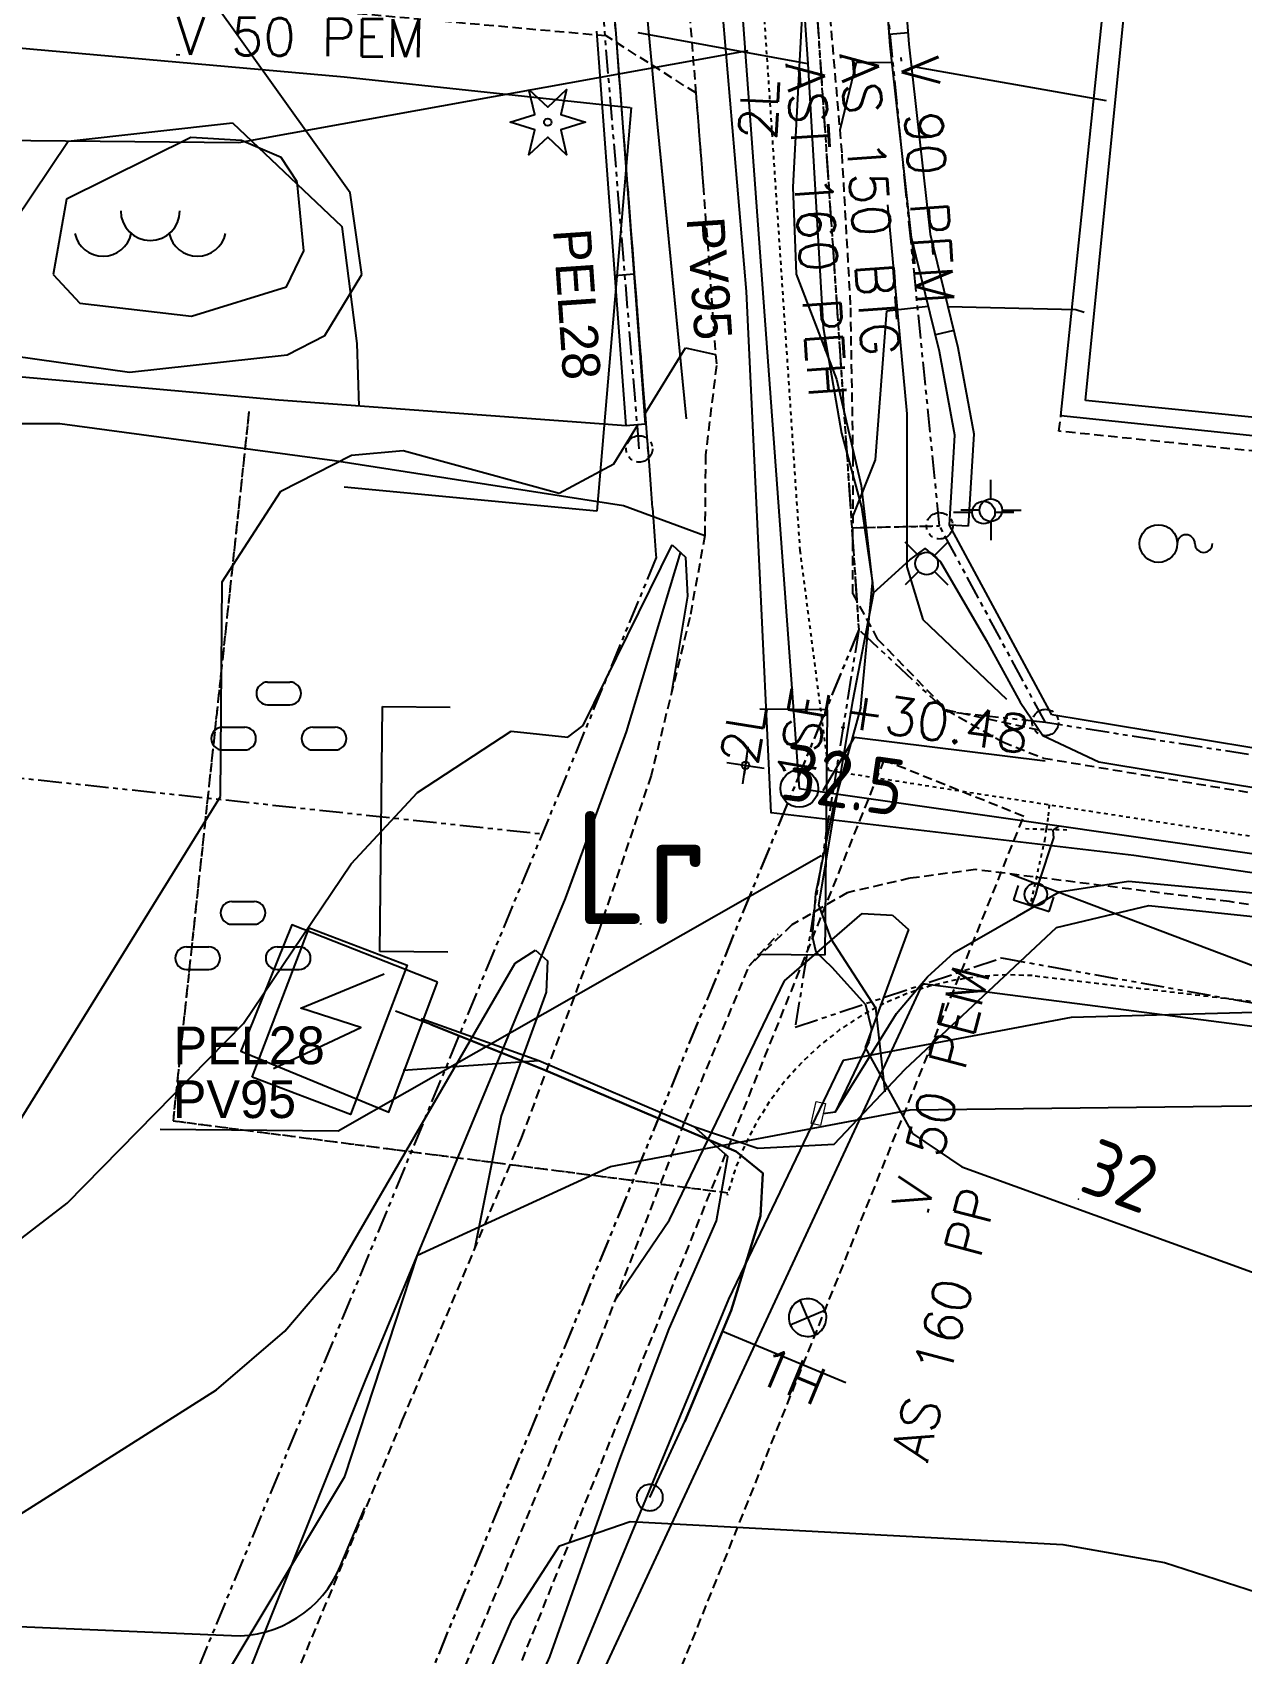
# Model space of a CAD drawing. Header units: metres. Extents: x 139929 to 142176, y 6401995 to 6404420.
# Drawn here: x 140477.15 to 140509.24, y 6402284.77 to 6402327.79 of the extents above; entities that cross this region are included whole.
import ezdxf
from ezdxf.enums import TextEntityAlignment as Align

# ---------------------------------------------------------------- set-up
doc = ezdxf.new("R2010")
doc.units = ezdxf.units.M
doc.header["$LTSCALE"] = 0.5
for name, pattern in [('DASHED', [0.75, 0.5, -0.25]), ('DASHED2', [0.375, 0.25, -0.125]), ('HIDDEN2', [0.1875, 0.125, -0.0625]), ('PHANTOM', [2.5, 1.25, -0.25, 0.25, -0.25, 0.25, -0.25])]:
    doc.linetypes.add(name, pattern=pattern)
doc.layers.get('0').update_dxf_attribs({"color": 1})
for name, color, linetype, lineweight in [('FAS_HAKPARENTES', 250, 'Continuous', 18), ('LM_GRÄNSPUNKT_TEXT_NY', 94, 'Continuous', 25), ('TE_INMATT_LAGE', 254, 'Continuous', 0)]:
    doc.layers.add(name, color=color, linetype=linetype, lineweight=lineweight)
for name, color, linetype in [('GE_EL_DETALJ', 250, 'Continuous'), ('M-BEF-BELYSNINGSSTOLPE', 4, 'Continuous'), ('M-BEF-BYGGNAD', 3, 'Continuous'), ('M-BEF-BÄCK', 7, 'Continuous'), ('M-BEF-EL', 4, 'ELLEDNING'), ('M-BEF-EL-TEXT', 1, 'Continuous'), ('M-BEF-KÄLLA', 7, 'Continuous'), ('M-BEF-MARKLINJE', 4, 'Continuous'), ('M-BEF-MUR', 4, 'Continuous'), ('M-BEF-NIVÅ', 4, 'Continuous'), ('M-BEF-NIVÅKURVA-PRIMÄR-0.5M', 12, 'Continuous'), ('M-BEF-NIVÅKURVA-PRIMÄR-1.0M', 12, 'Continuous'), ('M-BEF-OPTO-INFO', 4, 'Continuous'), ('M-BEF-STAKET', 4, 'STAKET'), ('M-BEF-TELE', 4, 'TELELEDNING'), ('M-BEF-TELE-TEXT', 1, 'Continuous'), ('M-BEF-TRÄD', 4, 'Continuous'), ('M-BEF-VA-INFO', 4, 'Continuous'), ('M-BEF-VA-S', 4, 'Continuous'), ('M-BEF-VA-TEXT', 1, 'Continuous'), ('M-BEF-VA-V', 4, 'HIDDEN2'), ('M-BEF-VÄGKANT', 1, 'DASHED'), ('M-BEF-VÄGKANTSTÖD', 1, 'Continuous'), ('M-GR-FASTIGHETSGRÄNS', 3, 'PHANTOM'), ('M-GR-RÄTTIGHETSGRÄNS', 3, 'DASHED'), ('M-STOMLINJE', 3, 'Continuous')]:
    doc.layers.add(name, color=color, linetype=linetype)
doc.styles.add('ISO', font='iso.shx', dxfattribs={"height": 2.5})
doc.styles.add('ITALICC', font='italicc', dxfattribs={"oblique": 10})
doc.styles.add('ROMANS', font='romans')
doc.styles.get("Standard").update_dxf_attribs({"font": 'simplex8.shx'})
doc.styles.add('Style-font38', font='font38.shx')
doc.linetypes.add('Bäck', pattern='A,5,[107,sma.shx,S=1,R=0,X=0,Y=0],5', length=10)
doc.linetypes.add('ELLEDNING', pattern='A,3,-0.5,["E",Standard,S=0.5,R=0,X=0,Y=-0.25],-0.5', length=4)
doc.linetypes.add('STAKET', pattern='A,7,[134,morastr.shx,S=0.8,R=0,X=0,Y=0],0.6,[134,morastr.shx,S=0.8,R=0,X=0,Y=0],1', length=8.6)
doc.linetypes.add('TELELEDNING', pattern='A,3,-0.5,["T",Standard,S=0.5,R=0,X=0,Y=-0.25],-0.5', length=4)
picture_1 = doc.add_image_def('image1.png', size_in_pixel=(962, 792))

# ---------------------------------------------------------------- blocks, each defined once
blk = doc.blocks.new('osynlig cirkel')
blk.add_circle((0, 0), 0.005)
blk = doc.blocks.new('OSYNLIG')
blk.add_blockref('osynlig cirkel', (0, 0))
blk = doc.blocks.new('PRI_L_BELYS')
for points in [[(-0.212, 0.212, 0), (-0.566, 0.566, 0)], [(0.212, 0.212, 0), (0.566, 0.566, 0)], [(-0.212, -0.212, 0), (-0.566, -0.566, 0)], [(0.212, -0.212, 0), (0.566, -0.566, 0)]]:
    blk.add_polyline3d(points)
blk.add_circle((0, 0), 0.3)
blk = doc.blocks.new('PRI_M_BERG')
for centre, radius, start, end in [((0, 0.867), 0.784, 180, 0), ((-1.252, 0.43), 0.765, 192.2902, 347.7098), ((1.252, 0.43), 0.765, 192.2902, 347.7098)]:
    blk.add_arc(centre, radius, start, end)
blk = doc.blocks.new('PRI_M_LÖVSKOG')
for p, q in [((-0.295, 1.2), (0.295, 1.2)), ((-0.295, 0.6), (0.295, 0.6)), ((-1.495, 0), (-0.905, 0)), ((0.905, 0), (1.495, 0)), ((-1.495, -0.6), (-0.905, -0.6)), ((0.905, -0.6), (1.495, -0.6))]:
    blk.add_line(p, q)
for centre, start, end in [((-0.295, 0.9), 90, 180), ((-0.295, 0.9), 180, 270), ((0.295, 0.9), 0, 90), ((0.295, 0.9), 270, 0), ((-1.495, -0.3), 90, 180), ((-1.495, -0.3), 180, 270), ((-0.905, -0.3), 0, 90), ((-0.905, -0.3), 270, 0), ((0.905, -0.3), 90, 180), ((0.905, -0.3), 180, 270), ((1.495, -0.3), 0, 90), ((1.495, -0.3), 270, 0)]:
    blk.add_arc(centre, 0.3, start, end)
blk = doc.blocks.new('PRI_NIVÅ_HÖJDPUNKT_ISM')
at = {"color": 7}
for p, q in [((-0.25, 0), (0.25, 0)), ((0, 0.25), (0, -0.25))]:
    blk.add_line(p, q, dxfattribs=at)
blk = doc.blocks.new('PRI_V_KÄLLA')
blk.add_circle((0, 0), 0.5)
for centre, start, end in [((0.733333, 0), 0, 179.999991), ((1.2, 0), 179.999991, 359.999955)]:
    blk.add_arc(centre, 0.233333, start, end)
blk = doc.blocks.new('OCT261', base_point=(108327.366, 6370837.691))
at = {"layer": 'TE_INMATT_LAGE', "color": 30, "linetype": 'Continuous', "lineweight": 13, "flags": 128}
blk.add_lwpolyline([(108327.667, 6370837.814), (108327.665, 6370837.562), (108327.065, 6370837.569), (108327.068, 6370837.821), (108327.667, 6370837.814)], dxfattribs=at)
blk = doc.blocks.new('BAS104DEC101')
at = {"layer": 'GE_EL_DETALJ', "linetype": 'Continuous'}
blk.add_lwpolyline([(0.5, 0), (0.496, 0.051), (0.488, 0.102), (0.476, 0.154), (0.457, 0.205), (0.433, 0.252), (0.406, 0.295), (0.37, 0.335), (0.335, 0.37), (0.295, 0.406), (0.248, 0.433), (0.205, 0.457), (0.154, 0.476), (0.102, 0.488), (0.051, 0.496), (0, 0.5), (-0.051, 0.496), (-0.102, 0.488), (-0.154, 0.476), (-0.205, 0.457), (-0.252, 0.433), (-0.295, 0.406), (-0.335, 0.37), (-0.37, 0.335), (-0.406, 0.295), (-0.433, 0.248), (-0.457, 0.205), (-0.476, 0.154), (-0.488, 0.102), (-0.496, 0.051), (-0.5, 0), (-0.496, -0.051), (-0.488, -0.102), (-0.476, -0.154), (-0.457, -0.205), (-0.433, -0.252), (-0.406, -0.295), (-0.37, -0.335), (-0.335, -0.37), (-0.295, -0.406), (-0.248, -0.433), (-0.205, -0.457), (-0.154, -0.476), (-0.102, -0.488), (-0.051, -0.496), (0, -0.5), (0.051, -0.496), (0.102, -0.488), (0.154, -0.476), (0.205, -0.457), (0.252, -0.433), (0.295, -0.406), (0.335, -0.37), (0.37, -0.335), (0.406, -0.295), (0.433, -0.248), (0.457, -0.205), (0.476, -0.154), (0.488, -0.102), (0.496, -0.051), (0.5, 0)], dxfattribs=at)
blk = doc.blocks.new('BRUNN')
blk.add_circle((0, 0), 0.5)
blk = doc.blocks.new('PLUGG')
for p, q in [((0, 0.5), (0, -0.5)), ((0.4, 0.5), (0, 0.5)), ((0, -0.5), (0.4, -0.5))]:
    blk.add_line(p, q)
blk = doc.blocks.new('VENTIL')
blk.add_line((0, -0.55), (0, 0.55))
blk = doc.blocks.new('LIGGARPUNKT')
blk.add_circle((0, 0), 0.35)
at = {"layer": 'LM_GRÄNSPUNKT_TEXT_NY', "style": 'ITALICC', "oblique": 10}
blk.add_attdef('PUNKTBETECKNING', (0.5, -0.35), '', height=0.7, dxfattribs=at)
blk = doc.blocks.new('PRI_V_POLLARE')
blk.add_circle((0, 0), 0.2)
blk = doc.blocks.new('PRI_L_ALLM')
for points in [[(-0.3, 0, 0), (-0.8, 0, 0)], [(0.8, 0, 0), (0.3, 0, 0)]]:
    blk.add_polyline3d(points)
blk.add_circle((0, 0), 0.3)
blk = doc.blocks.new('PRI_LED_BELYS')
at = {"color": 0, "linetype": 'Continuous'}
for p, q in [((0, 0.5), (0, 1.333)), ((-0.5, 0), (-1.333, 0)), ((0.5, 0), (1.333, 0)), ((0, -0.5), (0, -1.333))]:
    blk.add_line(p, q, dxfattribs=at)
blk.add_circle((0, 0), 0.5, dxfattribs=at)
blk = doc.blocks.new('PRI_M_BARRTRÄD')
blk.add_polyline3d([(-0.5, 0.866026, 0), (0, 0.4, 0), (0.5, 0.866026, 0), (0.34641, 0.2, 0), (1, 0, 0), (0.34641, -0.2, 0), (0.5, -0.866026, 0), (0, -0.4, 0), (-0.5, -0.866026, 0), (-0.34641, -0.2, 0), (-1, 0, 0), (-0.34641, 0.2, 0), (-0.5, 0.866026, 0)])
blk.add_circle((0, 0), 0.1)
blk = doc.blocks.new('SPWDEF')
at = {"color": 0, "linetype": 'Continuous'}
for p, q in [((0, -1), (0, 1)), ((-1, 0), (1, 0))]:
    blk.add_line(p, q, dxfattribs=at)
blk.add_circle((0, 0), 0.2)
blk = doc.blocks.new('PRI_NIVÅ_HÖJDPKT')
at = {"color": 0, "linetype": 'Continuous', "lineweight": -3}
blk.add_circle((183, 184), 0.0005, dxfattribs=at)

msp = doc.modelspace()

# ---------------------------------------------------------------- linework, layer by layer
at = {"layer": 'FAS_HAKPARENTES', "color": 1, "linetype": 'Continuous', "lineweight": -3}
for p, q in [((140486.37, 6402303.396), (140486.437, 6402309.895)), ((140486.437, 6402309.895), (140488.237, 6402309.876)), ((140498.251, 6402309.81), (140496.451, 6402309.828)), ((140498.184, 6402303.31), (140498.251, 6402309.81)), ((140488.17, 6402303.377), (140486.37, 6402303.396)), ((140496.384, 6402303.329), (140498.184, 6402303.31))]:
    msp.add_line(p, q, dxfattribs=at)
at = {"layer": 'FAS_HAKPARENTES', "lineweight": -3}
for p, q in [((140486.37, 6402303.396), (140486.437, 6402309.895)), ((140486.437, 6402309.895), (140488.237, 6402309.876)), ((140498.251, 6402309.81), (140496.451, 6402309.828)), ((140498.184, 6402303.31), (140498.251, 6402309.81)), ((140488.17, 6402303.377), (140486.37, 6402303.396)), ((140496.384, 6402303.329), (140498.184, 6402303.31))]:
    msp.add_line(p, q, dxfattribs=at)
at = {"layer": 'GE_EL_DETALJ', "linetype": 'Continuous'}
msp.add_lwpolyline([(140487.901, 6402302.583), (140484.037, 6402304.108), (140482.678, 6402300.751), (140486.608, 6402299.137), (140487.901, 6402302.583)], dxfattribs=at)
at = {"layer": 'M-BEF-BYGGNAD'}
for p, q in [((140504.435, 6402317.61), (140505.8, 6402330.721)), ((140505.09, 6402318.022), (140506.327, 6402330.339)), ((140505.09, 6402318.022), (140506.327, 6402330.339)), ((140512.811, 6402317.247), (140505.09, 6402318.022)), ((140512.811, 6402317.247), (140505.09, 6402318.022)), ((140511.89, 6402316.834), (140504.435, 6402317.61))]:
    msp.add_line(p, q, dxfattribs=at)
at = {"layer": 'M-BEF-BYGGNAD', "lineweight": -3}
msp.add_lwpolyline([(140482.984, 6402300.058), (140484.495, 6402304.027), (140487.098, 6402303.036), (140485.587, 6402299.067)], close=True, dxfattribs=at)
msp.add_lwpolyline([(140483.546, 6402300.295), (140485.868, 6402301.38), (140484.276, 6402301.897), (140486.484, 6402302.803)], dxfattribs=at)
at = {"layer": 'M-BEF-BÄCK', "linetype": 'Bäck', "lineweight": -3}
for p, q in [((140492.824, 6402335.048, 33.131), (140493.724, 6402325.359, 32.859)), ((140493.724, 6402325.359, 32.859), (140494.495, 6402317.536, 32.773)), ((140499.843, 6402323.21, 33.053), (140500.349, 6402317.668, 32.698)), ((140500.349, 6402317.668, 32.698), (140500.351, 6402313.603, 32.513)), ((140494.343, 6402314.006, 32.33), (140492.901, 6402309.229, 32.144)), ((140500.351, 6402313.603, 32.513), (140500.781, 6402312.204, 32.371)), ((140500.781, 6402312.204, 32.371), (140502.998, 6402310.089, 32.158)), ((140492.901, 6402309.229, 32.144), (140491.29, 6402304.804, 31.915)), ((140491.29, 6402304.804, 31.915), (140485.974, 6402291.992, 31.644)), ((140485.974, 6402291.992, 31.644), (140478.915, 6402274.324, 31.071))]:
    msp.add_line(p, q, dxfattribs=at)
at = {"layer": 'M-BEF-BÄCK', "lineweight": -3}
for p, q in [((140493.794, 6402324.652), (140494.495, 6402317.536)), ((140499.843, 6402323.21), (140500.349, 6402317.668)), ((140500.349, 6402317.668), (140500.351, 6402313.603)), ((140500.351, 6402313.603), (140500.781, 6402312.204)), ((140500.781, 6402312.204), (140502.998, 6402310.089)), ((140491.655, 6402305.807), (140491.29, 6402304.804)), ((140491.29, 6402304.804), (140485.974, 6402291.992)), ((140485.974, 6402291.992), (140478.915, 6402274.324))]:
    msp.add_line(p, q, dxfattribs=at)
at = {"layer": 'M-BEF-EL', "flags": 128}
for points in [[(140492.569, 6402328.346), (140497.574, 6402328.367), (140497.329, 6402323.677), (140497.419, 6402321.37), (140498.488, 6402318.586), (140499.142, 6402315.76), (140499.47, 6402312.916), (140500.431, 6402313.789), (140500.842, 6402314.092), (140501.25, 6402313.733), (140502.455, 6402311.654), (140503.361, 6402310.014), (140503.959, 6402309.132), (140505.446, 6402308.433), (140510.09, 6402307.657), (140514.647, 6402306.757), (140518.445, 6402306.156), (140520.841, 6402306.309), (140521.416, 6402306.762)], [(140499.47, 6402312.916), (140498.913, 6402310.035), (140498.01, 6402304.631), (140498.338, 6402303.735), (140499.52, 6402301.9), (140499.768, 6402299.668)], [(140487.462, 6402301.62), (140490.59, 6402300.507), (140494.701, 6402298.751), (140496.399, 6402298.177), (140498.423, 6402298.284), (140500.305, 6402300.27), (140504.327, 6402304.035), (140506.77, 6402304.616), (140514.902, 6402303.757), (140525.138, 6402302.162), (140533.695, 6402301.185), (140540.125, 6402301.386), (140543.561, 6402301.803), (140550.352, 6402303.007), (140552.666, 6402304.124), (140556.489, 6402305.925), (140561.351, 6402308.415), (140565.011, 6402310.006), (140566.459, 6402311.607), (140574.881, 6402306.874), (140578.596, 6402304.374), (140584.706, 6402300.275), (140591.336, 6402296.575), (140601.763, 6402288.823), (140610.953, 6402282.02), (140618.053, 6402277.37), (140621.87, 6402274.252), (140625.536, 6402271.882), (140626.887, 6402272.655)], [(140487.725, 6402301.46), (140490.771, 6402300.238), (140495.828, 6402298.089), (140496.535, 6402297.512), (140496.471, 6402296.381), (140495.689, 6402293.87), (140494.465, 6402290.926), (140495.689, 6402293.87), (140496.471, 6402296.381), (140496.535, 6402297.512), (140495.828, 6402298.089), (140490.771, 6402300.238), (140487.725, 6402301.46), (140486.783, 6402301.809)], [(140486.989, 6402300.247), (140490.59, 6402300.507)], [(140483.913, 6402268.572), (140484.068, 6402270.009), (140485.239, 6402272.501), (140487.949, 6402278.144), (140490.88, 6402284.681), (140492.734, 6402289.926), (140494.045, 6402293.379), (140495.305, 6402296.245), (140495.604, 6402297.959), (140494.701, 6402298.751)], [(140493.532, 6402288.905), (140494.465, 6402290.926)]]:
    msp.add_lwpolyline(points, dxfattribs=at)
at = {"layer": 'M-BEF-EL-TEXT', "linetype": 'Continuous'}
for p, q in [((140497.321, 6402293.982), (140497.292, 6402293.94)), ((140497.356, 6402294.023), (140497.321, 6402293.982)), ((140497.392, 6402294.06), (140497.356, 6402294.023)), ((140497.435, 6402294.091), (140497.392, 6402294.06)), ((140497.479, 6402294.118), (140497.435, 6402294.091)), ((140497.525, 6402294.142), (140497.479, 6402294.118)), ((140497.574, 6402294.158), (140497.525, 6402294.142)), ((140497.72, 6402293.682), (140497.525, 6402294.142)), ((140497.625, 6402294.171), (140497.574, 6402294.158)), ((140497.677, 6402294.18), (140497.625, 6402294.171)), ((140497.728, 6402294.181), (140497.677, 6402294.18)), ((140497.781, 6402294.177), (140497.728, 6402294.181)), ((140497.832, 6402294.169), (140497.781, 6402294.177)), ((140497.881, 6402294.155), (140497.832, 6402294.169)), ((140497.933, 6402294.134), (140497.881, 6402294.155)), ((140497.978, 6402294.11), (140497.933, 6402294.134)), ((140498.021, 6402294.08), (140497.978, 6402294.11)), ((140498.061, 6402294.046), (140498.021, 6402294.08)), ((140498.098, 6402294.01), (140498.061, 6402294.046)), ((140498.129, 6402293.967), (140498.098, 6402294.01)), ((140497.224, 6402293.743), (140497.221, 6402293.69)), ((140497.221, 6402293.69), (140497.221, 6402293.638)), ((140497.221, 6402293.638), (140497.23, 6402293.586)), ((140497.233, 6402293.794), (140497.224, 6402293.743)), ((140497.23, 6402293.586), (140497.243, 6402293.536)), ((140497.246, 6402293.843), (140497.233, 6402293.794)), ((140497.268, 6402293.895), (140497.246, 6402293.843)), ((140497.26, 6402293.486), (140498.18, 6402293.877)), ((140497.292, 6402293.94), (140497.268, 6402293.895)), ((140497.72, 6402293.682), (140498.18, 6402293.877)), ((140497.72, 6402293.682), (140497.915, 6402293.221)), ((140498.157, 6402293.923), (140498.129, 6402293.967)), ((140498.18, 6402293.877), (140498.157, 6402293.923)), ((140498.197, 6402293.828), (140498.18, 6402293.877)), ((140498.193, 6402293.52), (140498.207, 6402293.569)), ((140498.21, 6402293.777), (140498.197, 6402293.828)), ((140498.207, 6402293.569), (140498.216, 6402293.62)), ((140498.219, 6402293.725), (140498.21, 6402293.777)), ((140498.216, 6402293.62), (140498.219, 6402293.673)), ((140498.219, 6402293.673), (140498.219, 6402293.725)), ((140495.461, 6402293.321), (140495.782, 6402293.188)), ((140495.782, 6402293.188), (140498.737, 6402291.96)), ((140497.243, 6402293.536), (140497.26, 6402293.486)), ((140497.26, 6402293.486), (140497.283, 6402293.441)), ((140497.283, 6402293.441), (140497.311, 6402293.396)), ((140497.311, 6402293.396), (140497.342, 6402293.353)), ((140497.342, 6402293.353), (140497.379, 6402293.317)), ((140497.379, 6402293.317), (140497.419, 6402293.283)), ((140497.419, 6402293.283), (140497.462, 6402293.253)), ((140497.462, 6402293.253), (140497.507, 6402293.229)), ((140497.507, 6402293.229), (140497.559, 6402293.208)), ((140497.559, 6402293.208), (140497.608, 6402293.194)), ((140497.608, 6402293.194), (140497.659, 6402293.186)), ((140497.659, 6402293.186), (140497.712, 6402293.182)), ((140497.712, 6402293.182), (140497.763, 6402293.183)), ((140497.763, 6402293.183), (140497.815, 6402293.192)), ((140497.815, 6402293.192), (140497.866, 6402293.205)), ((140497.866, 6402293.205), (140497.915, 6402293.221)), ((140497.915, 6402293.221), (140497.961, 6402293.245)), ((140497.961, 6402293.245), (140498.005, 6402293.272)), ((140498.005, 6402293.272), (140498.048, 6402293.303)), ((140498.048, 6402293.303), (140498.084, 6402293.34)), ((140498.084, 6402293.34), (140498.119, 6402293.381)), ((140498.119, 6402293.381), (140498.148, 6402293.423)), ((140498.148, 6402293.423), (140498.172, 6402293.468)), ((140498.172, 6402293.468), (140498.193, 6402293.52))]:
    msp.add_line(p, q, dxfattribs=at)
at = {"layer": 'M-BEF-MARKLINJE'}
for p, q in [((140478.101, 6402324.9), (140482.456, 6402325.388)), ((140482.456, 6402325.388), (140485.361, 6402322.632)), ((140476.002, 6402321.786), (140478.101, 6402324.9)), ((140485.361, 6402322.632), (140485.756, 6402319.53)), ((140485.756, 6402319.53), (140485.813, 6402317.871)), ((140469.611, 6402317.391), (140477.878, 6402317.411)), ((140477.878, 6402317.411), (140485.168, 6402316.426)), ((140485.168, 6402316.426), (140492.834, 6402315.232)), ((140492.834, 6402315.232), (140494.992, 6402314.432)), ((140504.724, 6402301.65), (140515.278, 6402301.952)), ((140498.673, 6402300.511), (140504.724, 6402301.65)), ((140495.628, 6402294.167), (140498.673, 6402300.511)), ((140492.486, 6402297.695), (140500.442, 6402299.195)), ((140500.442, 6402299.195), (140514.886, 6402299.37)), ((140487.364, 6402295.337), (140492.486, 6402297.695)), ((140485.44, 6402289.468), (140487.364, 6402295.337)), ((140488.692, 6402277.45), (140495.628, 6402294.167)), ((140479.17, 6402278.994), (140485.44, 6402289.468))]:
    msp.add_line(p, q, dxfattribs=at)
at = {"layer": 'M-BEF-MARKLINJE', "lineweight": -3}
for p, q in [((140478.101, 6402324.9), (140482.456, 6402325.388)), ((140482.456, 6402325.388), (140485.361, 6402322.632)), ((140476.002, 6402321.786), (140478.101, 6402324.9)), ((140485.361, 6402322.632), (140485.756, 6402319.53)), ((140485.756, 6402319.53), (140485.813, 6402317.871)), ((140469.611, 6402317.391), (140477.878, 6402317.411)), ((140477.878, 6402317.411), (140485.168, 6402316.426)), ((140485.168, 6402316.426), (140492.834, 6402315.232)), ((140492.834, 6402315.232), (140494.992, 6402314.432)), ((140504.724, 6402301.65), (140515.278, 6402301.952)), ((140498.673, 6402300.511), (140504.724, 6402301.65)), ((140495.628, 6402294.167), (140498.673, 6402300.511)), ((140488.692, 6402277.45), (140495.628, 6402294.167))]:
    msp.add_line(p, q, dxfattribs=at)
at = {"layer": 'M-BEF-MARKLINJE', "lineweight": -3, "ltscale": 0.8}
for p, q in [((140500.765, 6402302.536), (140479.417, 6402256.606)), ((140510.825, 6402301.24), (140500.765, 6402302.536))]:
    msp.add_line(p, q, dxfattribs=at)
at = {"layer": 'M-BEF-MUR'}
for p, q in [((140499.911, 6402327.429), (140499.538, 6402332.31)), ((140500.037, 6402332.349), (140500.409, 6402327.476)), ((140492.909, 6402317.35), (140492.124, 6402327.822)), ((140492.622, 6402327.861), (140493.407, 6402317.388)), ((140500.386, 6402327.771), (140499.888, 6402327.733)), ((140500.479, 6402322.342), (140499.911, 6402327.429)), ((140500.409, 6402327.476), (140500.972, 6402322.43)), ((140500.972, 6402322.43), (140501.706, 6402319.427)), ((140501.217, 6402319.322), (140500.479, 6402322.342)), ((140492.61, 6402321.339), (140493.108, 6402321.376)), ((140501.596, 6402319.879), (140501.109, 6402319.76)), ((140501.706, 6402319.427), (140502.131, 6402317.13)), ((140501.629, 6402317.099), (140501.217, 6402319.322)), ((140493.407, 6402317.388), (140492.909, 6402317.35)), ((140501.484, 6402314.713), (140501.629, 6402317.099)), ((140502.131, 6402317.13), (140501.983, 6402314.683)), ((140501.983, 6402314.683), (140501.484, 6402314.713))]:
    msp.add_line(p, q, dxfattribs=at)
at = {"layer": 'M-BEF-MUR', "lineweight": -3}
for p, q in [((140499.911, 6402327.429), (140499.538, 6402332.31)), ((140500.037, 6402332.349), (140500.409, 6402327.476)), ((140500.386, 6402327.771), (140499.888, 6402327.733)), ((140500.479, 6402322.342), (140499.911, 6402327.429)), ((140500.409, 6402327.476), (140500.972, 6402322.43)), ((140485.421, 6402326.605), (140493.012, 6402325.795)), ((140493.042, 6402325.795), (140492.126, 6402315.085)), ((140500.972, 6402322.43), (140501.706, 6402319.427)), ((140501.217, 6402319.322), (140500.479, 6402322.342)), ((140501.596, 6402319.879), (140501.109, 6402319.76)), ((140501.706, 6402319.427), (140502.131, 6402317.13)), ((140501.629, 6402317.099), (140501.217, 6402319.322)), ((140501.484, 6402314.713), (140501.629, 6402317.099)), ((140502.131, 6402317.13), (140501.983, 6402314.683)), ((140492.126, 6402315.085), (140485.425, 6402315.714)), ((140504.198, 6402309.675), (140501.484, 6402314.713)), ((140501.983, 6402314.683), (140501.484, 6402314.713)), ((140512.096, 6402308.375), (140504.198, 6402309.675))]:
    msp.add_line(p, q, dxfattribs=at)
at = {"layer": 'M-BEF-NIVÅKURVA-PRIMÄR-0.5M', "linetype": 'Continuous', "lineweight": -3}
for p, q in [((140485.583, 6402323.528, 33.5), (140480.247, 6402331.001, 33.5)), ((140498.58, 6402325.203, 33.5), (140499.019, 6402326.994, 33.5)), ((140499.019, 6402326.994, 33.5), (140499.961, 6402326.985, 33.5)), ((140500.474, 6402326.891, 33.5), (140505.64, 6402325.981, 33.5)), ((140485.89, 6402321.365, 33.5), (140485.583, 6402323.528, 33.5)), ((140484.907, 6402319.745, 33.5), (140485.89, 6402321.365, 33.5)), ((140483.91, 6402319.232, 33.5), (140484.907, 6402319.745, 33.5)), ((140476.644, 6402319.207, 33.5), (140479.726, 6402318.774, 33.5)), ((140479.726, 6402318.774, 33.5), (140483.91, 6402319.232, 33.5)), ((140491.763, 6402309.395, 32.5), (140494.122, 6402314.186, 32.5)), ((140494.122, 6402314.186, 32.5), (140494.481, 6402313.865, 32.5)), ((140494.481, 6402313.865, 32.5), (140494.532, 6402312.829, 32.5)), ((140494.532, 6402312.829, 32.5), (140494.11, 6402310.279, 32.5)), ((140487.37, 6402307.612, 32.5), (140489.849, 6402309.239, 32.5)), ((140489.849, 6402309.239, 32.5), (140491.359, 6402309.084, 32.5)), ((140491.359, 6402309.084, 32.5), (140491.763, 6402309.395, 32.5)), ((140485.607, 6402305.721, 32.5), (140487.37, 6402307.612, 32.5)), ((140482.755, 6402301.49, 32.5), (140485.607, 6402305.721, 32.5)), ((140503.104, 6402305.453, 32.5), (140510.376, 6402302.702, 32.5)), ((140478.073, 6402296.717, 32.5), (140482.755, 6402301.49, 32.5)), ((140466.326, 6402287.68, 32.5), (140478.073, 6402296.717, 32.5)), ((140491.132, 6402287.626, 31.5), (140493.011, 6402288.267, 31.5)), ((140493.011, 6402288.267, 31.5), (140504.493, 6402287.663, 31.5)), ((140489.88, 6402285.682, 31.5), (140491.132, 6402287.626, 31.5)), ((140504.493, 6402287.663, 31.5), (140507.188, 6402287.186, 31.5)), ((140507.188, 6402287.186, 31.5), (140521.906, 6402282.418, 31.5)), ((140486.66, 6402278.219, 31.5), (140489.88, 6402285.682, 31.5))]:
    msp.add_line(p, q, dxfattribs=at)
at = {"layer": 'M-BEF-NIVÅKURVA-PRIMÄR-1.0M', "linetype": 'Continuous', "lineweight": -3}
for p, q in [((140481.357, 6402324.999, 34), (140478.052, 6402323.357, 34)), ((140482.695, 6402324.919, 34), (140481.357, 6402324.999, 34)), ((140483.752, 6402324.468, 34), (140482.695, 6402324.919, 34)), ((140484.171, 6402323.82, 34), (140483.752, 6402324.468, 34)), ((140484.351, 6402321.994, 34), (140484.171, 6402323.82, 34)), ((140478.052, 6402323.357, 34), (140477.696, 6402321.363, 34)), ((140483.889, 6402321.035, 34), (140484.351, 6402321.994, 34)), ((140477.696, 6402321.363, 34), (140478.405, 6402320.602, 34)), ((140481.367, 6402320.258, 34), (140483.889, 6402321.035, 34)), ((140478.405, 6402320.602, 34), (140481.367, 6402320.258, 34)), ((140499.525, 6402316.447, 33), (140499.823, 6402320.402, 33)), ((140499.823, 6402320.402, 33), (140500.923, 6402320.522, 33)), ((140501.441, 6402320.51, 33), (140504.837, 6402320.43, 33)), ((140504.837, 6402320.43, 33), (140505.062, 6402320.36, 33)), ((140493.388, 6402317.648, 33), (140494.483, 6402319.412, 33)), ((140494.483, 6402319.412, 33), (140495.278, 6402319.242, 33)), ((140492.577, 6402316.335, 33), (140493.218, 6402317.374, 33)), ((140483.738, 6402315.61, 33), (140485.619, 6402316.564, 33)), ((140485.619, 6402316.564, 33), (140486.988, 6402316.694, 33)), ((140486.988, 6402316.694, 33), (140491.131, 6402315.56, 33)), ((140498.925, 6402314.959, 33), (140499.525, 6402316.447, 33)), ((140491.131, 6402315.56, 33), (140492.577, 6402316.335, 33)), ((140482.181, 6402313.203, 33), (140483.738, 6402315.61, 33)), ((140482.138, 6402307.506, 33), (140482.181, 6402313.203, 33)), ((140476.08, 6402297.729, 33), (140482.138, 6402307.506, 33)), ((140497.105, 6402302.62, 32), (140499.171, 6402304.408, 32)), ((140499.171, 6402304.408, 32), (140499.974, 6402304.359, 32)), ((140499.974, 6402304.359, 32), (140500.397, 6402303.983, 32)), ((140500.397, 6402303.983, 32), (140499.243, 6402300.852, 32)), ((140485.239, 6402294.953, 32), (140489.958, 6402303.09, 32)), ((140489.958, 6402303.09, 32), (140490.503, 6402303.429, 32)), ((140490.503, 6402303.429, 32), (140490.814, 6402303.152, 32)), ((140490.814, 6402303.152, 32), (140490.782, 6402302.317, 32)), ((140494.055, 6402296.273, 32), (140497.105, 6402302.62, 32)), ((140490.782, 6402302.317, 32), (140489.589, 6402299.033, 32)), ((140499.243, 6402300.852, 32), (140500.506, 6402298.567, 32)), ((140489.589, 6402299.033, 32), (140488.891, 6402295.539, 32)), ((140500.506, 6402298.567, 32), (140501.814, 6402297.681, 32)), ((140501.814, 6402297.681, 32), (140513.014, 6402293.625, 32)), ((140492.633, 6402294.176, 32), (140494.055, 6402296.273, 32)), ((140483.85, 6402293.323, 32), (140485.239, 6402294.953, 32)), ((140482.038, 6402291.765, 32), (140483.85, 6402293.323, 32)), ((140472.405, 6402285.666, 32), (140482.038, 6402291.765, 32))]:
    msp.add_line(p, q, dxfattribs=at)
at = {"layer": 'M-BEF-OPTO-INFO', "linetype": 'Continuous'}
for p, q in [((140484.037, 6402304.108), (140482.678, 6402300.751)), ((140487.901, 6402302.583), (140484.037, 6402304.108)), ((140486.608, 6402299.137), (140487.901, 6402302.583)), ((140482.678, 6402300.751), (140486.608, 6402299.137))]:
    msp.add_line(p, q, dxfattribs=at)
at = {"layer": 'M-BEF-STAKET', "color": 1, "linetype": 'STAKET', "lineweight": -3}
for p, q in [((140483.687, 6402318.027), (140475.094, 6402318.795)), ((140492.909, 6402317.35), (140483.687, 6402318.027))]:
    msp.add_line(p, q, dxfattribs=at)
at = {"layer": 'M-BEF-TELE', "linetype": 'Continuous'}
for p, q in [((140497.105, 6402336.194), (140497.727, 6402326.954)), ((140497.727, 6402326.954), (140493.219, 6402327.773)), ((140497.727, 6402326.954), (140498.131, 6402319.958)), ((140498.131, 6402319.958), (140498.619, 6402317.151)), ((140498.619, 6402317.151), (140499.148, 6402315.188)), ((140499.148, 6402315.188), (140499.441, 6402313.183)), ((140499.129, 6402309.887), (140499.441, 6402313.183)), ((140499.129, 6402309.887), (140498.395, 6402307.214)), ((140498.395, 6402307.214), (140497.933, 6402304.923)), ((140504.401, 6402304.977), (140506.232, 6402305.265)), ((140506.232, 6402305.265), (140510.896, 6402304.828)), ((140497.933, 6402304.923), (140497.838, 6402303.803)), ((140503.29, 6402304.33), (140504.401, 6402304.977)), ((140501.612, 6402303.368), (140503.29, 6402304.33)), ((140497.838, 6402303.803), (140497.935, 6402303.386)), ((140497.935, 6402303.386), (140498.365, 6402302.983)), ((140500.903, 6402302.721), (140501.612, 6402303.368)), ((140498.365, 6402302.983), (140499.255, 6402301.988)), ((140500.075, 6402301.749), (140500.903, 6402302.721)), ((140498.45, 6402299.136), (140500.075, 6402301.749)), ((140499.255, 6402301.988), (140499.416, 6402301.332)), ((140499.416, 6402301.332), (140499.343, 6402300.997)), ((140499.343, 6402300.997), (140498.45, 6402299.136)), ((140498.45, 6402299.136), (140498.13, 6402299.09))]:
    msp.add_line(p, q, dxfattribs=at)
at = {"layer": 'M-BEF-TELE-TEXT', "linetype": 'Continuous'}
for p, q in [((140482.624, 6402324.864), (140496.143, 6402327.302)), ((140470.985, 6402324.984), (140482.624, 6402324.864)), ((140485.261, 6402298.634), (140498.076, 6402305.945)), ((140480.537, 6402298.682), (140485.261, 6402298.634))]:
    msp.add_line(p, q, dxfattribs=at)
at = {"layer": 'M-BEF-VA-INFO'}
for p, q in [((140498.951, 6402309.075), (140498.123, 6402307.663)), ((140504.025, 6402308.451), (140498.951, 6402309.075))]:
    msp.add_line(p, q, dxfattribs=at)
at = {"layer": 'M-BEF-VA-S'}
for points in [[(140585.474, 6402297.789, 0), (140572.635, 6402306.136, 0), (140564.862, 6402309.993, 0), (140553.857, 6402305.481, 0), (140543.806, 6402301.837, 0), (140539.295, 6402301.231, 0), (140535.278, 6402301.329, 0), (140529.651, 6402302.658, 0), (140518.022, 6402304.239, 0), (140506.375, 6402305.943, 0), (140496.751, 6402307.075, 0), (140496.102, 6402320.911, 0), (140495.479, 6402328.16, 0), (140494.15, 6402344.759, 0), (140492.1, 6402356.587, 0), (140490.415, 6402364.582, 0), (140489.675, 6402368.537, 0), (140483.104, 6402396.489, 0), (140477.242, 6402419.495, 0)], [(140494.695, 6402345.951, 0), (140494.918, 6402342.915, 0), (140494.987, 6402341.983, 0), (140495.969, 6402328.593, 0), (140497.5, 6402307.725, 0)], [(140497.15, 6402326.951, 0), (140497.157, 6402326.851, 0)], [(140497.5, 6402307.725, 0), (140524.348, 6402303.863, 0), (140543.743, 6402301.074, 0)], [(140503.657, 6402304.609, 0), (140503.777, 6402304.913, 0), (140503.858, 6402305.207, 0), (140504.253, 6402306.415, 0), (140504.236, 6402306.612, 0), (140504.403, 6402306.732, 0)]]:
    msp.add_polyline3d(points, dxfattribs=at)
at = {"layer": 'M-BEF-VA-TEXT'}
for points in [[(140480.961, 6402327.196, 0), (140481.061, 6402327.195, 0)], [(140498.587, 6402327.204, 0), (140498.594, 6402327.105, 0)], [(140500.194, 6402327.12, 0), (140500.2, 6402327.02, 0)], [(140497.15, 6402326.951, 0), (140497.157, 6402326.851, 0)], [(140498.607, 6402309.351, 0), (140498.706, 6402309.337, 0)], [(140500.912, 6402296.467, 0), (140500.938, 6402296.564, 0)], [(140500.889, 6402289.829, 0), (140500.914, 6402289.925, 0)]]:
    msp.add_polyline3d(points, dxfattribs=at)
at = {"layer": 'M-BEF-VA-V'}
for points in [[(140490.848, 6402367.846, 0), (140495.415, 6402345.666, 0), (140495.233, 6402343.141, 0), (140495.493, 6402341.438, 0), (140496.544, 6402328.506, 0), (140497.514, 6402314.038, 0), (140498.27, 6402308.205, 0), (140523.979, 6402304.197, 0), (140533.48, 6402302.718, 0), (140538.662, 6402301.986, 0), (140543.708, 6402302.406, 0), (140550.305, 6402304.424, 0), (140565.139, 6402311.558, 0), (140573.332, 6402307.047, 0), (140590.143, 6402296.055, 0), (140613.056, 6402279.846, 0), (140626.85, 6402271.456, 0)], [(140504.131, 6402307.291, 0), (140504.097, 6402306.941, 0), (140504.048, 6402306.642, 0), (140504.016, 6402306.383, 0), (140503.62, 6402304.612, 0)]]:
    msp.add_polyline3d(points, dxfattribs=at)
at = {"layer": 'M-BEF-VÄGKANT'}
for p, q in [((140494.437, 6402330.148), (140494.949, 6402323.725)), ((140498.633, 6402324.588), (140498.214, 6402329.449)), ((140498.862, 6402320.561), (140498.633, 6402324.588)), ((140494.949, 6402323.725), (140495.301, 6402318.949)), ((140498.929, 6402316.479), (140498.862, 6402320.561)), ((140495.301, 6402318.949), (140495.01, 6402316.569)), ((140495.01, 6402316.569), (140494.992, 6402314.432)), ((140498.919, 6402312.892), (140498.929, 6402316.479)), ((140494.992, 6402314.432), (140494.595, 6402312.258)), ((140498.919, 6402312.892), (140499.569, 6402311.693)), ((140494.595, 6402312.258), (140493.568, 6402308.065)), ((140499.569, 6402311.693), (140501.401, 6402309.81)), ((140501.401, 6402309.81), (140502.896, 6402308.958)), ((140502.896, 6402308.958), (140503.971, 6402308.529)), ((140503.971, 6402308.529), (140512.752, 6402307.063)), ((140493.568, 6402308.065), (140492.179, 6402303.947)), ((140500.435, 6402305.338), (140498.769, 6402304.955)), ((140502.177, 6402305.57), (140500.435, 6402305.338)), ((140508.915, 6402304.72), (140502.177, 6402305.57)), ((140498.769, 6402304.955), (140497.302, 6402304.103)), ((140517.956, 6402303.402), (140508.915, 6402304.72)), ((140492.179, 6402303.947), (140490.117, 6402298.444)), ((140497.302, 6402304.103), (140496.167, 6402303.015)), ((140496.167, 6402303.015), (140496.934, 6402303.856)), ((140494.463, 6402298.887), (140496.167, 6402303.015)), ((140492.192, 6402293.041), (140494.463, 6402298.887)), ((140490.117, 6402298.444), (140486.965, 6402290.97)), ((140489.549, 6402286.608), (140492.192, 6402293.041)), ((140486.965, 6402290.97), (140483.826, 6402283.429)), ((140486.461, 6402279.233), (140489.549, 6402286.608))]:
    msp.add_line(p, q, dxfattribs=at)
at = {"layer": 'M-BEF-VÄGKANT', "lineweight": -3}
for p, q in [((140498.633, 6402324.588), (140498.214, 6402329.449)), ((140492.378, 6402327.691), (140485.58, 6402328.301)), ((140494.753, 6402326.179), (140492.378, 6402327.691)), ((140494.753, 6402326.18), (140494.949, 6402323.725)), ((140498.862, 6402320.561), (140498.633, 6402324.588)), ((140494.949, 6402323.725), (140495.301, 6402318.949)), ((140498.929, 6402316.479), (140498.862, 6402320.561)), ((140495.301, 6402318.949), (140495.01, 6402316.569)), ((140504.386, 6402317.204), (140504.447, 6402317.658)), ((140509.674, 6402316.662), (140504.386, 6402317.204)), ((140495.01, 6402316.569), (140494.992, 6402314.432)), ((140498.919, 6402312.892), (140498.929, 6402316.479)), ((140494.992, 6402314.432), (140494.595, 6402312.258)), ((140498.919, 6402312.892), (140499.569, 6402311.693)), ((140494.595, 6402312.258), (140493.568, 6402308.065)), ((140499.569, 6402311.693), (140501.401, 6402309.81)), ((140501.401, 6402309.81), (140503.952, 6402309.251)), ((140493.568, 6402308.065), (140492.179, 6402303.947)), ((140500.435, 6402305.338), (140498.769, 6402304.955)), ((140502.177, 6402305.57), (140500.435, 6402305.338)), ((140508.915, 6402304.72), (140502.177, 6402305.57)), ((140498.769, 6402304.955), (140497.302, 6402304.103)), ((140517.956, 6402303.402), (140508.915, 6402304.72)), ((140492.179, 6402303.947), (140490.117, 6402298.444)), ((140497.302, 6402304.103), (140496.167, 6402303.015)), ((140496.167, 6402303.015), (140496.934, 6402303.856)), ((140496.167, 6402303.015), (140496.934, 6402303.856)), ((140494.463, 6402298.887), (140496.167, 6402303.015)), ((140494.463, 6402298.887), (140496.167, 6402303.015)), ((140492.192, 6402293.041), (140494.463, 6402298.887)), ((140492.192, 6402293.041), (140494.463, 6402298.887)), ((140490.117, 6402298.444), (140486.965, 6402290.97)), ((140489.549, 6402286.608), (140492.192, 6402293.041)), ((140489.549, 6402286.608), (140492.192, 6402293.041)), ((140486.965, 6402290.97), (140483.826, 6402283.429)), ((140486.461, 6402279.233), (140489.549, 6402286.608)), ((140486.461, 6402279.233), (140489.549, 6402286.608))]:
    msp.add_line(p, q, dxfattribs=at)
at = {"layer": 'M-BEF-VÄGKANTSTÖD', "lineweight": -3}
msp.add_line((140475.116, 6402327.524), (140485.421, 6402326.605), dxfattribs=at)
at = {"layer": 'M-GR-FASTIGHETSGRÄNS'}
for p, q in [((140496.782, 6402345.771), (140499.076, 6402311.939)), ((140491.424, 6402343.332), (140493.701, 6402313.85)), ((140493.253, 6402316.734), (140491.536, 6402337.511)), ((140493.253, 6402316.734), (140491.536, 6402337.511)), ((140491.876, 6402337.479), (140493.701, 6402313.85)), ((140497.379, 6402336.966), (140499.076, 6402311.939)), ((140501.222, 6402314.692), (140499, 6402336.804)), ((140501.222, 6402314.692), (140499, 6402336.804)), ((140504.029, 6402309.473), (140501.222, 6402314.692)), ((140504.029, 6402309.473), (140501.222, 6402314.692)), ((140493.701, 6402313.85), (140456.908, 6402224.635)), ((140441.263, 6402311.813), (140490.677, 6402306.517)), ((140499.076, 6402311.931), (140447.75, 6402186.778)), ((140499.076, 6402311.939), (140462.748, 6402223.351)), ((140499.076, 6402311.939), (140497.39, 6402301.385)), ((140501.422, 6402309.755), (140499.076, 6402311.939)), ((140504.029, 6402309.473), (140501.422, 6402309.755)), ((140535.35, 6402304.521), (140504.029, 6402309.473)), ((140535.35, 6402304.521), (140504.029, 6402309.473)), ((140497.39, 6402301.385), (140502.867, 6402303.224)), ((140502.867, 6402303.224), (140517.356, 6402300.64))]:
    msp.add_line(p, q, dxfattribs=at)
at = {"layer": 'M-GR-RÄTTIGHETSGRÄNS', "color": 1, "linetype": 'DASHED2', "lineweight": -3}
for p, q in [((140482.896, 6402317.727), (140480.881, 6402298.904)), ((140498.893, 6402314.642), (140501.222, 6402314.692)), ((140503.758, 6402302.749), (140537.27, 6402298.806)), ((140480.881, 6402298.904), (140495.604, 6402296.995))]:
    msp.add_line(p, q, dxfattribs=at)
at = {"layer": 'M-GR-RÄTTIGHETSGRÄNS', "lineweight": -3}
for p, q in [((140482.896, 6402317.727), (140480.881, 6402298.904)), ((140498.893, 6402314.642), (140501.222, 6402314.692)), ((140499.743, 6402308.473), (140465.163, 6402222.519)), ((140503.454, 6402306.98), (140499.743, 6402308.473)), ((140469.043, 6402221.447), (140503.454, 6402306.98)), ((140480.881, 6402298.904), (140495.604, 6402296.995))]:
    msp.add_line(p, q, dxfattribs=at)
at = {"layer": 'M-GR-RÄTTIGHETSGRÄNS', "color": 1, "linetype": 'DASHED2', "lineweight": -3}
msp.add_arc((140503.098, 6402295.031), 7.747, 85.7028, 165.9065, dxfattribs=at)
at = {"layer": 'M-STOMLINJE', "flags": 128}
msp.add_lwpolyline([(140254.108, 6402296.311), (140258.946, 6402336.218, 0.105597), (140275.64, 6402336.93), (140276.251, 6402337.088, -0.075036), (140285.157, 6402338.011), (140295.435, 6402337.533, -0.107593), (140307.766, 6402334.24), (140308.156, 6402334.04, 0.094008), (140318.879, 6402330.866), (140441.797, 6402318.493), (140441.364, 6402314.189, -0.131207), (140440.27, 6402311.293), (140437.033, 6402306.78, 0.207746), (140436.025, 6402302.108), (140437.642, 6402294.01, 0.34569), (140446.087, 6402286.78), (140482.428, 6402285.241, 0.315112), (140485.327, 6402287.092), (140485.966, 6402288.636)], format="xyb", dxfattribs=at)

# ---------------------------------------------------------------- block references
at = {"layer": 'M-BEF-BELYSNINGSSTOLPE', "color": 1, "linetype": 'Continuous', "lineweight": -3, "xscale": 0.6, "yscale": 0.6, "zscale": 0.6}
msp.add_blockref('PRI_LED_BELYS', (140502.583, 6402315.109), dxfattribs=at)
at = {"layer": 'M-BEF-BELYSNINGSSTOLPE'}
msp.add_blockref('PRI_L_ALLM', (140502.39, 6402315.048), dxfattribs=at)
at = {"layer": 'M-BEF-BELYSNINGSSTOLPE', "lineweight": -3}
msp.add_blockref('PRI_L_BELYS', (140500.878, 6402313.693), dxfattribs=at)
at = {"layer": 'M-BEF-KÄLLA', "lineweight": -3}
msp.add_blockref('PRI_V_KÄLLA', (140507.029, 6402314.221), dxfattribs=at)
at = {"layer": 'M-BEF-KÄLLA', "color": 1, "linetype": 'Continuous', "lineweight": -3}
msp.add_blockref('PRI_V_KÄLLA', (140507.029, 6402314.221), dxfattribs=at)
at = {"layer": 'M-BEF-MARKLINJE'}
for name, p in [('PRI_M_BERG', (140480.276, 6402322.181)), ('PRI_M_BERG', (140480.276, 6402322.181)), ('PRI_M_LÖVSKOG', (140483.687, 6402309.346)), ('PRI_M_LÖVSKOG', (140482.736, 6402303.52))]:
    msp.add_blockref(name, p, dxfattribs=at)
at = {"layer": 'M-BEF-NIVÅ', "xscale": 0.4999999999999999, "yscale": 0.4999999999999999, "zscale": 0.4999999999999999, "rotation": 351.7470004636036}
msp.add_blockref('SPWDEF', (140496.072, 6402308.337), dxfattribs=at)
at = {"layer": 'M-BEF-NIVÅ', "lineweight": -3, "rotation": 351.7470004636036}
msp.add_blockref('PRI_NIVÅ_HÖJDPUNKT_ISM', (140496.072, 6402308.337), dxfattribs=at)
at = {"layer": 'M-BEF-NIVÅKURVA-PRIMÄR-1.0M', "color": 1, "linetype": 'Continuous', "lineweight": -3, "xscale": 0.001, "yscale": 0.001, "zscale": 0.001}
msp.add_blockref('PRI_NIVÅ_HÖJDPKT', (140504.721, 6402296.643, 32), dxfattribs=at)
at = {"layer": 'M-BEF-OPTO-INFO', "linetype": 'Continuous', "xscale": 0.7, "yscale": 0.7}
msp.add_blockref('BAS104DEC101', (140493.532, 6402288.905), dxfattribs=at)
at = {"layer": 'M-BEF-TELE', "color": 30, "linetype": 'Continuous', "lineweight": 13, "rotation": 258.111342}
msp.add_blockref('OCT261', (140498.003, 6402299.097), dxfattribs=at)
at = {"layer": 'M-BEF-TRÄD', "color": 1, "linetype": 'Continuous', "lineweight": -3}
msp.add_blockref('PRI_M_BARRTRÄD', (140490.825, 6402325.405), dxfattribs=at)
at = {"layer": 'M-BEF-VA-S'}
msp.add_blockref('BRUNN', (140497.5, 6402307.725), dxfattribs=at)
at = {"layer": 'M-BEF-VA-S', "xscale": 0.6000000000000001, "yscale": 0.6000000000000001, "zscale": 0.6000000000000001}
msp.add_blockref('BRUNN', (140503.777, 6402304.913), dxfattribs=at)
at = {"layer": 'M-BEF-VA-S', "rotation": 72.0285003413622}
msp.add_blockref('PLUGG', (140503.657, 6402304.609), dxfattribs=at)
at = {"layer": 'M-BEF-VA-V', "rotation": 268.5327807336456}
msp.add_blockref('VENTIL', (140504.048, 6402306.642), dxfattribs=at)
at = {"layer": 'M-GR-FASTIGHETSGRÄNS'}
for p in [(140493.253, 6402316.734), (140501.222, 6402314.692), (140504.029, 6402309.473)]:
    msp.add_blockref('LIGGARPUNKT', p, dxfattribs=at)
at = {"layer": 'M-GR-RÄTTIGHETSGRÄNS', "lineweight": -3}
msp.add_blockref('OSYNLIG', (140493.294, 6402304.124), dxfattribs=at)
at = {"layer": 'M-GR-RÄTTIGHETSGRÄNS', "color": 1, "linetype": 'Continuous', "lineweight": -3, "xscale": 0.01, "yscale": 0.01, "zscale": 0.01}
msp.add_blockref('PRI_V_POLLARE', (140493.294, 6402304.124), dxfattribs=at)

# ---------------------------------------------------------------- texts
at = {"layer": 'M-BEF-EL-TEXT', "linetype": 'Continuous'}
for s, rotation, p in [('2L', 87.1376, (140497.182, 6402324.898)), ('1SE', 80.2564, (140498.165, 6402307.74)), ('2L', 80.7274, (140496.678, 6402308.26)), ('1H', 337.5572, (140496.153, 6402291.734))]:
    msp.add_text(s, height=1, rotation=rotation, dxfattribs=at).set_placement(p, align=Align.BOTTOM_LEFT)
at = {"layer": 'M-BEF-NIVÅ', "style": 'ISO'}
msp.add_text('32.5', height=1.5, rotation=351.747, dxfattribs=at).set_placement((140497.06, 6402308.183), align=Align.MIDDLE_LEFT)
at = {"layer": 'M-BEF-NIVÅKURVA-PRIMÄR-1.0M', "style": 'ISO'}
msp.add_text('32', height=1.5, rotation=339.543, dxfattribs=at).set_placement((140504.721, 6402296.643), align=Align.BOTTOM_LEFT)
at = {"layer": 'M-BEF-TELE-TEXT', "linetype": 'Continuous', "style": 'Style-font38'}
for s, p in [('PV95', (140495.504, 6402322.926)), ('PEL28', (140491.962, 6402322.614))]:
    msp.add_text(s, height=1, rotation=273.8951, dxfattribs=at).set_placement(p, align=Align.TOP_LEFT)
for s, p in [('PEL28', (140480.893, 6402300.406)), ('PV95', (140480.875, 6402298.977))]:
    msp.add_text(s, height=1, dxfattribs=at).set_placement(p)
at = {"layer": 'M-BEF-VA-TEXT', "style": 'ROMANS'}
for s, rotation, p in [('V 50 PEM ', 359.4109, (140480.961, 6402327.196)), ('AS 150 BTG ', 274.112, (140498.587, 6402327.204)), ('V 90 PEM ', 273.6932, (140500.194, 6402327.12)), ('AST 160 PEH ', 273.9392, (140497.15, 6402326.951)), ('+30.48', 351.8739, (140498.607, 6402309.351)), ('V 50 PEM ', 75.4458, (140500.912, 6402296.467)), ('AS 160 PP ', 75.3001, (140500.889, 6402289.829))]:
    msp.add_text(s, height=1, rotation=rotation, dxfattribs=at).set_placement(p)
at = {"layer": 'M-GR-RÄTTIGHETSGRÄNS', "lineweight": -3, "style": 'ISO'}
msp.add_text('Lr', height=3, dxfattribs=at).set_placement((140493.294, 6402304.124), align=Align.CENTER)

# ---------------------------------------------------------------- pictures from other files: only their frames are drawn
at = {"layer": 'Defpoints'}
image = msp.add_image(picture_1, insert=(140201.298, 6402155.02), size_in_units=(323.275, 266.147), rotation=0.54152, dxfattribs=at)
image.dxf.flags = 7

doc.saveas('drawing.dxf')
